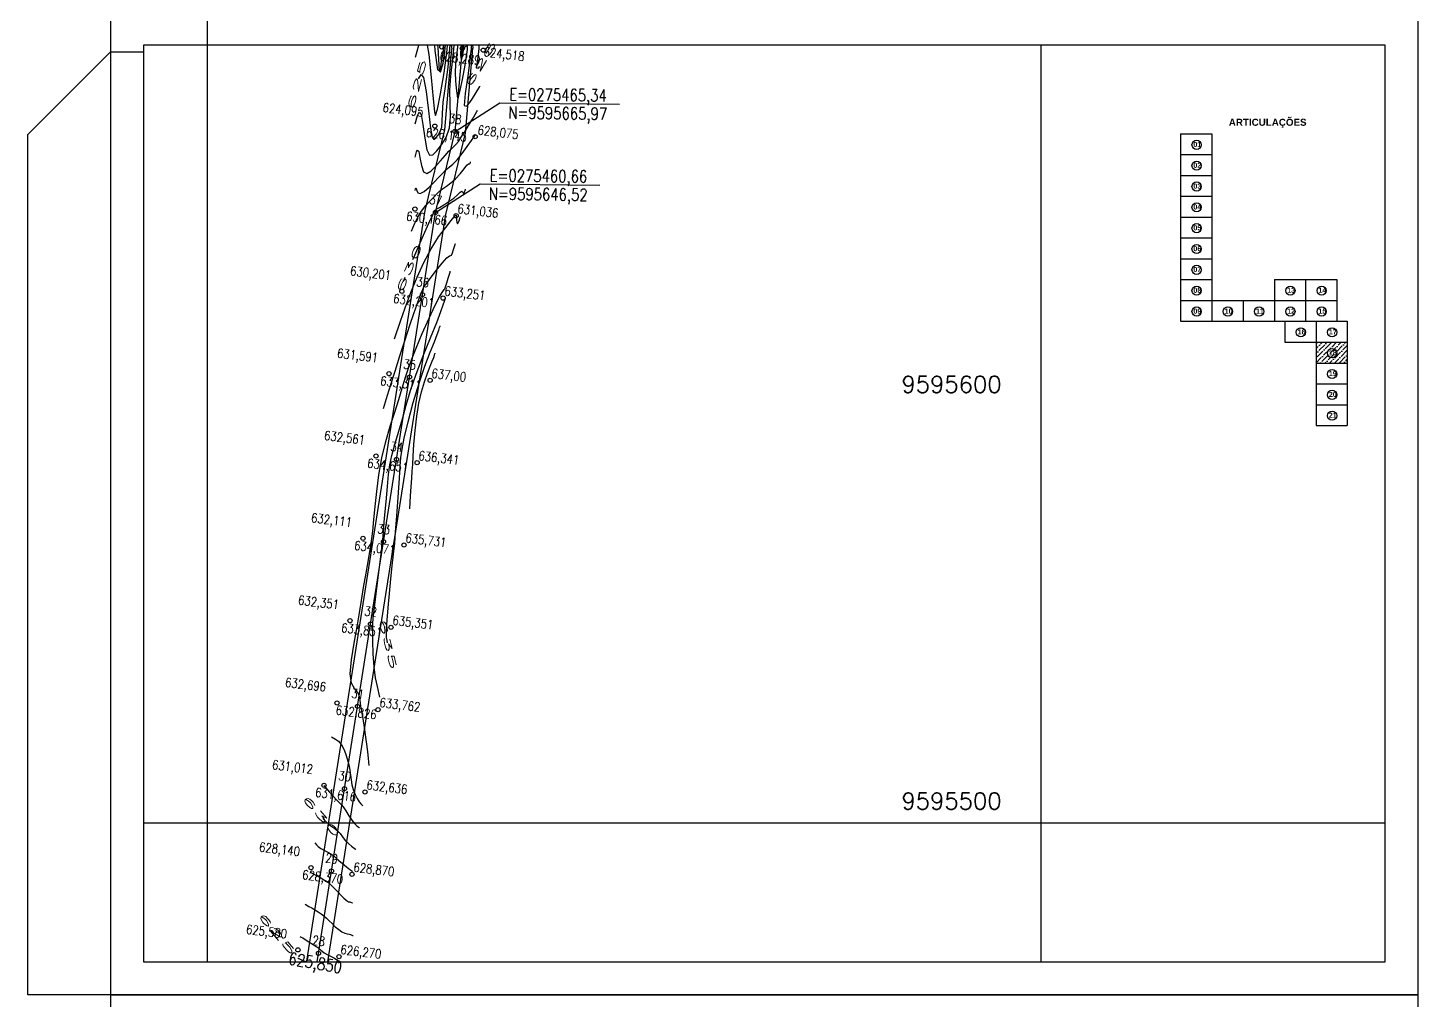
# Model space of a CAD drawing. Header units: millimetres. Extents: x 276147 to 291056, y 9594849 to 9609891.
# Drawn here: x 277966 to 278299.5, y 9606800 to 9607033.4 of the extents above; entities that cross this region are included whole.
import ezdxf
from ezdxf.enums import TextEntityAlignment as Align

# ---------------------------------------------------------------- set-up
doc = ezdxf.new("R2010")
doc.units = ezdxf.units.MM
doc.header["$LTSCALE"] = 10
doc.linetypes.add('CONTINUO', pattern=[0])
for name, color, linetype in [('2000-Top_malha_coord', 2, 'Continuous'), ('500-dim1', 6, 'Continuous'), ('Curvas mestras', 30, 'Continuous'), ('Curvas simples', 9, 'Continuous'), ('Curvas texto', 2, 'Continuous'), ('LINHA02', 8, 'Continuous'), ('TEXTO-PAPEL', 7, 'Continuous'), ('TEXTO02', 3, 'Continuous'), ('Top_malha_coord', 8, 'Continuous')]:
    doc.layers.add(name, color=color, linetype=linetype)
doc.styles.add('r80', font='romans.shx')
doc.styles.add('ROMANS', font='romans.shx', dxfattribs={"width": 0.8, "height": 4})
doc.styles.add('SIMPLEX', font='simplex', dxfattribs={"height": 0.2})
doc.styles.add('T7', font='arial.ttf')

msp = doc.modelspace()

# ---------------------------------------------------------------- hatches: boundary and pattern name
at = {"layer": 'Top_malha_coord'}
h = msp.add_hatch(dxfattribs=at)
h.set_pattern_fill('ANSI36', color=8, scale=0.25)
h.set_pattern_definition([(45, (15662.7059, 10875.3507), (0.420949505675, 1.54348152081), [1.984375, -0.396875, 0, -0.396875])])
h.paths.add_polyline_path([(278282.53, 9606957.91), (278275.03, 9606957.91), (278275.03, 9606952.91), (278282.53, 9606952.91)])
h.paths.add_polyline_path([(278277.76, 9606955.27, -1), (278279.97, 9606955.27, -1)], flags=0)
h.paths.add_polyline_path([(278277.66, 9606954.08), (278280.16, 9606954.08), (278280.16, 9606956.59), (278277.66, 9606956.59)], flags=24)

# ---------------------------------------------------------------- linework, layer by layer
at = {"layer": '500-dim1', "ltscale": 0.1}
for points in [[(277985.81, 9606801.25), (278299.53, 9606801.25), (278299.53, 9607037.14), (277985.81, 9607037.14)], [(277993.75, 9606809.2), (278291.59, 9606809.2), (278291.59, 9607029.2), (277993.75, 9607029.2)], [(277985.81, 9606565.37), (278299.53, 9606565.37), (278299.53, 9606801.25), (277985.81, 9606801.25)]]:
    msp.add_lwpolyline(points, close=True, dxfattribs=at)
msp.add_lwpolyline([(277985.81, 9606801.25), (277965.96, 9606801.25), (277965.96, 9607007.75), (277985.81, 9607027.61), (277993.75, 9607027.61)], dxfattribs=at)
at = {"layer": 'Curvas mestras', "linetype": 'CONTINUO'}
for points in [[(278059.71, 9607021.13, 40), (278060.29, 9607022.17, 40), (278060.91, 9607021.41, 40), (278061.5, 9607018.06, 40), (278062.05, 9607013.4, 40), (278062.53, 9607009.28, 40), (278062.95, 9607007.1, 40), (278063.36, 9607006.57, 40), (278063.82, 9607006.94, 40), (278064.38, 9607007.61, 40), (278064.91, 9607008.47, 40), (278065.28, 9607009.54, 40), (278065.4, 9607010.89, 40), (278065.44, 9607012.78, 40), (278065.64, 9607015.49, 40), (278066.16, 9607019.26, 40), (278066.82, 9607023.94, 40), (278067.32, 9607029.2, 40)], [(278074.29, 9607024.1, 40), (278073.92, 9607023.62, 40), (278073.72, 9607023.68, 40), (278073.79, 9607024.61, 40), (278074.03, 9607026.25, 40), (278074.25, 9607028.37, 40), (278074.26, 9607029.2, 40)], [(278058.37, 9606977.78, 45), (278058.8, 9606978.78, 45), (278060.59, 9606982.9, 45), (278062.15, 9606986.45, 45), (278063.1, 9606988.5, 45), (278063.54, 9606989.34, 45), (278063.71, 9606989.58, 45), (278063.84, 9606989.7, 45), (278064.12, 9606989.89, 45), (278064.71, 9606990.26, 45), (278065.73, 9606990.87, 45), (278066.97, 9606991.64, 45), (278068.15, 9606992.48, 45), (278069.05, 9606993.28, 45), (278069.66, 9606993.89, 45), (278070.05, 9606994.15, 45), (278070.27, 9606994.01, 45), (278070.4, 9606993.68, 45), (278070.49, 9606993.47, 45), (278070.62, 9606993.6, 45), (278070.75, 9606993.95, 45), (278070.87, 9606994.32, 45), (278070.93, 9606994.53, 45), (278070.95, 9606994.6, 45), (278070.96, 9606994.62, 45)], [(278056.1, 9606972.52, 45), (278056.53, 9606973.51, 45)], [(278052.25, 9606885.78, 50), (278052.15, 9606886.33, 50), (278052.05, 9606887.02, 50), (278052, 9606887.89, 50), (278052.02, 9606889.19, 50), (278052.15, 9606891.22, 50), (278052.39, 9606894.16, 50), (278052.71, 9606897.63, 50), (278053.06, 9606901.11, 50), (278053.4, 9606904.22, 50), (278053.71, 9606907, 50), (278053.98, 9606909.66, 50), (278054.21, 9606912.36, 50), (278054.42, 9606915.23, 50), (278054.64, 9606918.39, 50), (278054.88, 9606921.86, 50), (278055.12, 9606925.26, 50), (278055.32, 9606928.15, 50), (278055.48, 9606930.26, 50), (278055.74, 9606932.22, 50), (278056.28, 9606934.87, 50), (278057.2, 9606938.76, 50), (278058.43, 9606943.41, 50), (278059.82, 9606948.1, 50), (278061.22, 9606952.18, 50), (278062.51, 9606955.5, 50), (278063.53, 9606958.02, 50), (278064.2, 9606959.75, 50), (278064.58, 9606960.82, 50), (278064.76, 9606961.42, 50), (278064.85, 9606961.72, 50), (278064.89, 9606961.83, 50), (278064.89, 9606961.85, 50)], [(278036.77, 9606843.6, 45), (278037.43, 9606842.9, 45), (278038.17, 9606842.22, 45), (278038.91, 9606841.68, 45), (278039.61, 9606841.2, 45), (278040.26, 9606840.65, 45), (278040.86, 9606839.96, 45), (278041.44, 9606839.16, 45), (278042.1, 9606838.35, 45), (278042.87, 9606837.59, 45), (278043.62, 9606836.95, 45), (278044.22, 9606836.49, 45), (278044.55, 9606836.24, 45), (278044.67, 9606836.15, 45), (278044.68, 9606836.14, 45)], [(278030.71, 9606810.17, 40), (278031, 9606809.96, 40), (278031.59, 9606809.66, 40), (278032.54, 9606809.27, 40), (278032.76, 9606809.2, 40)]]:
    msp.add_polyline3d(points, dxfattribs=at)
at = {"layer": 'Curvas simples', "linetype": 'CONTINUO'}
for points in [[(278058.91, 9607010.32, 41), (278059.47, 9607012.34, 41), (278059.88, 9607013.09, 41), (278060.33, 9607012.55, 41), (278060.76, 9607010.14, 41), (278061.21, 9607006.85, 41), (278061.72, 9607004.04, 41), (278062.33, 9607002.77, 41), (278063.09, 9607002.86, 41), (278064.06, 9607003.82, 41), (278065.23, 9607005.23, 41), (278066.35, 9607007.04, 41), (278067.12, 9607009.31, 41), (278067.34, 9607012.02, 41), (278067.25, 9607015.08, 41), (278067.2, 9607018.35, 41), (278067.44, 9607021.72, 41), (278067.86, 9607025.26, 41), (278068.21, 9607029.05, 41), (278068.21, 9607029.2, 41)], [(278058.97, 9607026.32, 39), (278059.76, 9607029.2, 39)], [(278061.74, 9607029.2, 39), (278062.17, 9607026.94, 39), (278062.76, 9607021.46, 39), (278063.21, 9607016.31, 39), (278063.49, 9607013.15, 39), (278063.77, 9607012.33, 39), (278064.24, 9607013.82, 39), (278065, 9607017.47, 39), (278065.87, 9607022.52, 39), (278066.55, 9607028.1, 39), (278066.61, 9607029.2, 39)], [(278063.49, 9607029.2, 38), (278063.6, 9607027.87, 38), (278064.28, 9607023.38, 38), (278064.99, 9607022.68, 38), (278065.64, 9607024.86, 38), (278066.1, 9607028.35, 38), (278066.14, 9607029.2, 38)], [(278064.74, 9607023.06, 37), (278064.37, 9607028.66, 37), (278064.35, 9607029.2, 37)], [(278065.68, 9607029.2, 37), (278065.65, 9607028.61, 37), (278065.43, 9607026.86, 37), (278065.16, 9607025.24, 37), (278064.93, 9607024.01, 37), (278064.8, 9607023.34, 37), (278064.75, 9607023.09, 37), (278064.74, 9607023.06, 37), (278064.74, 9607023.06, 37)], [(278069.16, 9607016.44, 42), (278068.8, 9607018.83, 42), (278068.61, 9607020.62, 42), (278068.54, 9607022.61, 42), (278068.66, 9607024.61, 42), (278068.89, 9607026.64, 42), (278069.09, 9607028.77, 42), (278069.1, 9607029.2, 42)], [(278071.38, 9607029.2, 42), (278071.33, 9607028.12, 42), (278070.84, 9607024.36, 42), (278070.19, 9607020.96, 42), (278069.62, 9607018.41, 42), (278069.29, 9607017.02, 42), (278069.17, 9607016.51, 42), (278069.16, 9607016.44, 42), (278069.16, 9607016.44, 42)], [(278069.98, 9607025.73, 43), (278069.9, 9607026.27, 43), (278069.85, 9607026.67, 43), (278069.84, 9607027.12, 43), (278069.87, 9607027.56, 43), (278069.92, 9607028.02, 43), (278069.96, 9607028.5, 43), (278069.98, 9607029.01, 43), (278069.99, 9607029.2, 43)], [(278070.5, 9607029.17, 43), (278070.47, 9607028.35, 43), (278070.36, 9607027.51, 43), (278070.21, 9607026.75, 43), (278070.08, 9607026.17, 43), (278070.01, 9607025.86, 43), (278069.98, 9607025.75, 43), (278069.98, 9607025.73, 43), (278069.98, 9607025.73, 43)], [(278072.35, 9607029.2, 41), (278072.32, 9607028.41, 41), (278071.63, 9607022.42, 41), (278070.89, 9607017.55, 41), (278070.64, 9607014.74, 41), (278071.27, 9607014.55, 41), (278072.41, 9607016.02, 41), (278073.51, 9607017.83, 41), (278074.14, 9607018.89, 41), (278074.37, 9607019.29, 41), (278074.4, 9607019.34, 41)], [(278058.88, 9607002.33, 42), (278059.22, 9607003.56, 42), (278059.47, 9607004.01, 42), (278059.74, 9607003.68, 42), (278060.02, 9607002.23, 42), (278060.38, 9607000.3, 42), (278060.91, 9606998.8, 42), (278061.69, 9606998.42, 42), (278062.67, 9606998.98, 42), (278063.79, 9607000.1, 42), (278064.96, 9607001.4, 42), (278066.07, 9607002.67, 42), (278067, 9607003.71, 42), (278067.67, 9607004.38, 42), (278068.19, 9607004.85, 42), (278068.67, 9607005.35, 42), (278069.26, 9607006.08, 42), (278069.96, 9607007.09, 42), (278070.79, 9607008.37, 42), (278071.72, 9607009.89, 42), (278072.62, 9607011.39, 42), (278073.32, 9607012.58, 42), (278073.7, 9607013.23, 42), (278073.85, 9607013.47, 42), (278073.87, 9607013.51, 42)], [(278058.85, 9606994.33, 43), (278058.97, 9606994.77, 43), (278059.06, 9606994.94, 43), (278059.16, 9606994.82, 43), (278059.28, 9606994.31, 43), (278059.54, 9606993.75, 43), (278060.1, 9606993.57, 43), (278061.05, 9606994.07, 43), (278062.23, 9606995.07, 43), (278063.43, 9606996.27, 43), (278064.49, 9606997.41, 43), (278065.41, 9606998.4, 43), (278066.24, 9606999.23, 43), (278067.04, 9606999.9, 43), (278067.91, 9607000.63, 43), (278068.93, 9607001.68, 43), (278070.15, 9607003.19, 43), (278071.38, 9607004.86, 43), (278072.38, 9607006.27, 43), (278072.96, 9607007.11, 43), (278073.22, 9607007.48, 43), (278073.29, 9607007.6, 43), (278073.32, 9607007.65, 43), (278073.33, 9607007.67, 43), (278073.33, 9607007.67, 43)], [(278058, 9606984.56, 44), (278058.84, 9606986.49, 44), (278059.54, 9606987.89, 44), (278060.41, 9606989.35, 44), (278061.43, 9606990.67, 44), (278062.46, 9606991.8, 44), (278063.38, 9606992.74, 44), (278064.11, 9606993.5, 44), (278064.75, 9606994.14, 44), (278065.48, 9606994.74, 44), (278066.39, 9606995.38, 44), (278067.44, 9606996.15, 44), (278068.56, 9606997.12, 44), (278069.66, 9606998.31, 44), (278070.61, 9606999.5, 44), (278071.32, 9607000.37, 44), (278071.72, 9607000.7, 44), (278071.88, 9607000.7, 44), (278071.95, 9607000.62, 44), (278072.01, 9607000.68, 44), (278072.07, 9607000.85, 44), (278072.13, 9607001.03, 44), (278072.16, 9607001.13, 44), (278072.17, 9607001.16, 44), (278072.17, 9607001.17, 44)], [(278053.92, 9606958.74, 46), (278055.37, 9606962.97, 46), (278056.51, 9606966.17, 46), (278057.86, 9606969.8, 46), (278059.35, 9606973.49, 46), (278060.96, 9606977.04, 46), (278062.69, 9606980.31, 46), (278064.52, 9606983.16, 46), (278066.22, 9606985.46, 46), (278067.53, 9606987.08, 46), (278068.28, 9606987.97, 46), (278068.59, 9606988.31, 46), (278068.68, 9606988.39, 46), (278068.72, 9606988.4, 46), (278068.75, 9606988.29, 46), (278068.78, 9606987.94, 46), (278068.83, 9606987.31, 46), (278068.91, 9606986.66, 46), (278069.04, 9606986.32, 46), (278069.23, 9606986.52, 46), (278069.44, 9606987.06, 46), (278069.61, 9606987.61, 46), (278069.7, 9606987.93, 46), (278069.74, 9606988.05, 46), (278069.74, 9606988.06, 46)], [(278051.28, 9606942.01, 47), (278052.24, 9606945.16, 47), (278053.04, 9606947.72, 47), (278054.06, 9606950.94, 47), (278055.25, 9606954.65, 47), (278056.5, 9606958.46, 47), (278057.65, 9606961.95, 47), (278058.6, 9606964.81, 47), (278059.35, 9606967.01, 47), (278059.93, 9606968.63, 47), (278060.36, 9606969.78, 47), (278060.7, 9606970.57, 47), (278061, 9606971.15, 47), (278061.36, 9606971.69, 47), (278061.89, 9606972.41, 47), (278062.74, 9606973.53, 47), (278063.99, 9606975.16, 47), (278065.35, 9606976.89, 47), (278066.48, 9606978.17, 47), (278067.13, 9606978.65, 47), (278067.43, 9606978.67, 47), (278067.61, 9606978.76, 47), (278067.85, 9606979.32, 47), (278068.12, 9606980.14, 47), (278068.35, 9606980.9, 47), (278068.48, 9606981.33, 47), (278068.52, 9606981.49, 47), (278068.53, 9606981.51, 47)], [(278047.88, 9606856.35, 48), (278047.59, 9606858.9, 48), (278047.35, 9606860.85, 48), (278047.06, 9606863.11, 48), (278046.73, 9606865.45, 48), (278046.39, 9606867.62, 48), (278046.1, 9606869.38, 48), (278045.89, 9606870.57, 48), (278045.75, 9606871.33, 48), (278045.66, 9606871.93, 48), (278045.59, 9606872.54, 48), (278045.43, 9606873.21, 48), (278045.03, 9606873.94, 48), (278044.34, 9606874.78, 48), (278043.65, 9606876.09, 48), (278043.32, 9606878.31, 48), (278043.59, 9606881.67, 48), (278044.26, 9606885.66, 48), (278045, 9606889.58, 48), (278045.57, 9606892.92, 48), (278046.03, 9606895.92, 48), (278046.51, 9606899.02, 48), (278047.11, 9606902.51, 48), (278047.74, 9606906.16, 48), (278048.3, 9606909.59, 48), (278048.71, 9606912.58, 48), (278049.01, 9606915.39, 48), (278049.3, 9606918.46, 48), (278049.67, 9606922.07, 48), (278050.19, 9606926.05, 48), (278050.9, 9606930.14, 48), (278051.85, 9606934.07, 48), (278052.92, 9606937.76, 48), (278053.99, 9606941.14, 48), (278054.94, 9606944.17, 48), (278055.78, 9606946.87, 48), (278056.52, 9606949.25, 48), (278057.22, 9606951.4, 48), (278058.02, 9606953.67, 48), (278059.11, 9606956.45, 48), (278060.59, 9606959.95, 48), (278062.21, 9606963.63, 48), (278063.66, 9606966.76, 48), (278064.69, 9606968.78, 48), (278065.33, 9606969.86, 48), (278065.69, 9606970.33, 48), (278065.88, 9606970.52, 48), (278066.01, 9606970.72, 48), (278066.18, 9606971.2, 48), (278066.47, 9606972.12, 48), (278066.81, 9606973.23, 48), (278067.09, 9606974.19, 48), (278067.25, 9606974.73, 48), (278067.31, 9606974.93, 48), (278067.32, 9606974.95, 48)], [(278050.45, 9606872.68, 49), (278049.83, 9606875.25, 49), (278049.41, 9606877.36, 49), (278049.05, 9606880.03, 49), (278048.83, 9606883.1, 49), (278048.73, 9606886.14, 49), (278048.71, 9606888.65, 49), (278048.73, 9606890.33, 49), (278048.83, 9606891.7, 49), (278049.03, 9606893.49, 49), (278049.36, 9606896.21, 49), (278049.76, 9606899.45, 49), (278050.15, 9606902.61, 49), (278050.47, 9606905.18, 49), (278050.7, 9606907.11, 49), (278050.87, 9606908.45, 49), (278050.99, 9606909.37, 49), (278051.11, 9606910.45, 49), (278051.29, 9606912.4, 49), (278051.57, 9606915.65, 49), (278051.91, 9606919.58, 49), (278052.23, 9606923.3, 49), (278052.5, 9606926.17, 49), (278052.82, 9606928.48, 49), (278053.29, 9606930.74, 49), (278054.01, 9606933.36, 49), (278054.9, 9606936.33, 49), (278055.84, 9606939.49, 49), (278056.77, 9606942.78, 49), (278057.8, 9606946.31, 49), (278059.12, 9606950.25, 49), (278060.79, 9606954.63, 49), (278062.55, 9606958.97, 49), (278064.07, 9606962.66, 49), (278065.07, 9606965.25, 49), (278065.63, 9606966.86, 49), (278065.91, 9606967.76, 49), (278066.05, 9606968.21, 49), (278066.1, 9606968.38, 49), (278066.1, 9606968.4, 49)], [(278057.6, 9606917.94, 51), (278057.8, 9606921.05, 51), (278057.95, 9606923.2, 51), (278058.08, 9606925.27, 51), (278058.19, 9606926.94, 51), (278058.3, 9606928.53, 51), (278058.43, 9606930.57, 51), (278058.61, 9606933.39, 51), (278058.88, 9606936.72, 51), (278059.27, 9606940.13, 51), (278059.8, 9606943.25, 51), (278060.44, 9606946.02, 51), (278061.14, 9606948.42, 51), (278061.84, 9606950.46, 51), (278062.49, 9606952.12, 51), (278063, 9606953.38, 51), (278063.33, 9606954.24, 51), (278063.52, 9606954.78, 51), (278063.62, 9606955.08, 51), (278063.66, 9606955.23, 51), (278063.68, 9606955.29, 51), (278063.68, 9606955.29, 51)], [(278062.47, 9606948.74, 52), (278062.47, 9606948.74, 52), (278062.47, 9606948.74, 52), (278062.47, 9606948.74, 52), (278062.47, 9606948.74, 52), (278062.47, 9606948.74, 52), (278062.47, 9606948.74, 52), (278062.47, 9606948.74, 52), (278062.47, 9606948.74, 52), (278062.47, 9606948.74, 52), (278062.47, 9606948.74, 52), (278062.47, 9606948.74, 52), (278062.47, 9606948.74, 52), (278062.47, 9606948.74, 52), (278062.47, 9606948.74, 52), (278062.47, 9606948.74, 52)], [(278038.83, 9606863.16, 47), (278039.8, 9606862.65, 47), (278040.5, 9606862.13, 47), (278041.21, 9606861.29, 47), (278041.84, 9606860.11, 47), (278042.35, 9606858.73, 47), (278042.74, 9606857.36, 47), (278043.02, 9606856.17, 47), (278043.21, 9606855.09, 47), (278043.37, 9606854.02, 47), (278043.52, 9606852.89, 47), (278043.72, 9606851.71, 47), (278044.03, 9606850.52, 47), (278044.48, 9606849.39, 47), (278044.99, 9606848.39, 47), (278045.47, 9606847.61, 47), (278045.83, 9606847.11, 47), (278046.07, 9606846.84, 47), (278046.23, 9606846.71, 47), (278046.31, 9606846.65, 47), (278046.34, 9606846.63, 47), (278046.34, 9606846.63, 47)], [(278036.98, 9606851.48, 46), (278038.31, 9606849.95, 46), (278039.22, 9606848.92, 46), (278040.06, 9606848.02, 46), (278040.66, 9606847.43, 46), (278041.12, 9606846.97, 46), (278041.61, 9606846.36, 46), (278042.23, 9606845.4, 46), (278042.94, 9606844.26, 46), (278043.66, 9606843.2, 46), (278044.31, 9606842.41, 46), (278044.84, 9606841.9, 46), (278045.22, 9606841.6, 46), (278045.43, 9606841.45, 46), (278045.5, 9606841.39, 46), (278045.51, 9606841.38, 46)], [(278034.81, 9606837.73, 44), (278035.23, 9606837.25, 44), (278035.65, 9606836.88, 44), (278036.28, 9606836.43, 44), (278037.16, 9606835.93, 44), (278038.1, 9606835.42, 44), (278038.92, 9606834.95, 44), (278039.49, 9606834.52, 44), (278039.95, 9606834.06, 44), (278040.55, 9606833.49, 44), (278041.42, 9606832.76, 44), (278042.4, 9606832, 44), (278043.21, 9606831.38, 44), (278043.66, 9606831.03, 44), (278043.83, 9606830.91, 44), (278043.85, 9606830.89, 44)], [(278033.71, 9606830.73, 43), (278035.23, 9606829.89, 43), (278036.25, 9606829.32, 43), (278037.17, 9606828.8, 43), (278037.79, 9606828.44, 43), (278038.25, 9606828.1, 43), (278038.76, 9606827.61, 43), (278039.49, 9606826.86, 43), (278040.33, 9606825.96, 43), (278041.13, 9606825.12, 43), (278041.76, 9606824.48, 43), (278042.24, 9606824.05, 43), (278042.62, 9606823.78, 43), (278042.93, 9606823.63, 43), (278043.19, 9606823.56, 43), (278043.41, 9606823.52, 43), (278043.58, 9606823.47, 43), (278043.72, 9606823.43, 43), (278043.81, 9606823.39, 43), (278043.86, 9606823.37, 43), (278043.88, 9606823.36, 43), (278043.88, 9606823.36, 43)], [(278032.49, 9606823.01, 42), (278033.39, 9606822.51, 42), (278034.08, 9606822.13, 42), (278034.84, 9606821.68, 42), (278035.6, 9606821.22, 42), (278036.33, 9606820.73, 42), (278037.01, 9606820.21, 42), (278037.64, 9606819.65, 42), (278038.26, 9606819.04, 42), (278038.94, 9606818.36, 42), (278039.72, 9606817.63, 42), (278040.54, 9606816.94, 42), (278041.32, 9606816.39, 42), (278041.99, 9606816.07, 42), (278042.55, 9606815.91, 42), (278043.02, 9606815.82, 42), (278043.4, 9606815.73, 42), (278043.69, 9606815.63, 42), (278043.88, 9606815.55, 42), (278043.99, 9606815.51, 42), (278044.02, 9606815.49, 42), (278044.03, 9606815.49, 42)], [(278031.27, 9606815.3, 41), (278031.56, 9606815.14, 41), (278031.9, 9606814.93, 41), (278032.5, 9606814.56, 41), (278033.41, 9606813.99, 41), (278034.41, 9606813.35, 41), (278035.26, 9606812.8, 41), (278035.77, 9606812.46, 41), (278036.05, 9606812.24, 41), (278036.28, 9606812.03, 41), (278036.61, 9606811.74, 41), (278037.09, 9606811.37, 41), (278037.74, 9606810.97, 41), (278038.54, 9606810.56, 41), (278039.36, 9606810.15, 41), (278040.02, 9606809.72, 41), (278040.43, 9606809.29, 41), (278040.69, 9606808.89, 41)]]:
    msp.add_polyline3d(points, dxfattribs=at)
at = {"layer": 'LINHA02'}
for p, q in [((278070.21, 9607028.42, -585), (278071.43, 9607029.2, -585)), ((278068.45, 9607008.5, -585), (278079.19, 9607015.36, -585)), ((278079.19, 9607015.36, -585), (278107.9, 9607015, -585)), ((278079.19, 9607015.36, -585), (278107.9, 9607015, -585)), ((278063.77, 9606989.05, -585), (278074.51, 9606995.91, -585)), ((278074.51, 9606995.91, -585), (278103.22, 9606995.56, -585)), ((278074.51, 9606995.91, -585), (278103.22, 9606995.56, -585))]:
    msp.add_line(p, q, dxfattribs=at)
at = {"layer": 'TEXTO-PAPEL', "color": 7, "linetype": 'Continuous'}
for p, q in [((278068.45, 9607008.5, -585), (278070.21, 9607028.42, -585)), ((278070.09, 9607029.2, -585), (278070.21, 9607028.42, -585)), ((278063.77, 9606989.05, -585), (278068.45, 9607008.5, -585))]:
    msp.add_line(p, q, dxfattribs=at)
at = {"layer": 'TEXTO-PAPEL', "color": 4, "linetype": 'Continuous'}
msp.add_line((278035.37, 9606809.2, -585), (278063.77, 9606989.05, -585), dxfattribs=at)
at = {"layer": 'TEXTO-PAPEL', "color": 7, "linetype": 'Continuous'}
for centre in [(278070.21, 9607028.42, -585), (278075.2, 9607027.99, -585), (278063.61, 9607009.76, -585), (278068.45, 9607008.5, -585), (278073.29, 9607007.23, -585), (278058.83, 9606989.85, -585), (278063.77, 9606989.05, -585), (278068.71, 9606988.25, -585), (278055.71, 9606970.1, -585), (278060.65, 9606969.3, -585), (278065.59, 9606968.49, -585), (278052.6, 9606950.34, -585), (278057.53, 9606949.54, -585), (278062.47, 9606948.74, -585), (278049.48, 9606930.59, -585), (278054.41, 9606929.79, -585), (278059.35, 9606928.98, -585), (278046.36, 9606910.83, -585), (278051.29, 9606910.03, -585), (278056.23, 9606909.23, -585), (278043.24, 9606891.08, -585), (278048.17, 9606890.28, -585), (278053.11, 9606889.47, -585), (278040.12, 9606871.32, -585), (278045.05, 9606870.52, -585), (278049.99, 9606869.72, -585), (278037, 9606851.57, -585), (278041.93, 9606850.77, -585), (278046.87, 9606849.96, -585), (278033.88, 9606831.81, -585), (278038.81, 9606831.01, -585), (278043.75, 9606830.21, -585), (278030.76, 9606812.06, -585), (278035.69, 9606811.25, -585), (278040.63, 9606810.45, -585)]:
    msp.add_circle(centre, 0.5, dxfattribs=at)
msp.add_arc((278065.23, 9607028.84, -585), 0.5, 134.6913, 45.3087, dxfattribs=at)
at = {"layer": 'Top_malha_coord'}
for p, q in [((278009.1, 9606809.2, -585), (278009.1, 9607265.08, -585)), ((278209.1, 9606809.2, -585), (278209.1, 9607029.2, -585)), ((277993.75, 9606842.53, -585), (278291.59, 9606842.53, -585))]:
    msp.add_line(p, q, dxfattribs=at)
at = {"layer": 'Top_malha_coord', "color": 6}
for p, q in [((278065.98, 9607008.9, -585), (278067.7, 9607028.33, -585)), ((278067.56, 9607029.2, -585), (278067.7, 9607028.33, -585)), ((278070.93, 9607008.09, -585), (278072.73, 9607028.5, -585)), ((278072.62, 9607029.2, -585), (278072.73, 9607028.5, -585)), ((278061.32, 9606989.54, -585), (278065.98, 9607008.9, -585)), ((278066.22, 9606988.56, -585), (278070.93, 9607008.09, -585)), ((278032.87, 9606809.39, -585), (278061.32, 9606989.54, -585)), ((278037.9, 9606809.2, -585), (278066.22, 9606988.56, -585))]:
    msp.add_line(p, q, dxfattribs=at)
at = {"layer": 'Top_malha_coord', "color": 7}
for p, q in [((278242.53, 9607007.91), (278242.53, 9606962.91)), ((278242.53, 9607007.91), (278250.03, 9607007.91)), ((278250.03, 9607007.91), (278250.03, 9606962.91)), ((278242.53, 9607002.91), (278250.03, 9607002.91)), ((278242.53, 9606997.91), (278250.03, 9606997.91)), ((278242.53, 9606992.91), (278250.03, 9606992.91)), ((278242.53, 9606987.91), (278250.03, 9606987.91)), ((278242.53, 9606982.91), (278250.03, 9606982.91)), ((278242.53, 9606977.91), (278250.03, 9606977.91)), ((278242.53, 9606972.91), (278250.03, 9606972.91)), ((278265.03, 9606972.91), (278265.03, 9606962.91)), ((278265.03, 9606972.91), (278280.03, 9606972.91)), ((278272.53, 9606972.91), (278272.53, 9606962.91)), ((278280.03, 9606972.91), (278280.03, 9606962.91)), ((278242.53, 9606967.91), (278280.03, 9606967.91)), ((278257.53, 9606967.91), (278257.53, 9606962.91)), ((278242.53, 9606962.91), (278282.53, 9606962.91)), ((278267.53, 9606962.91), (278267.53, 9606957.91)), ((278275.03, 9606962.91), (278275.03, 9606937.91)), ((278282.53, 9606962.91), (278282.53, 9606937.91)), ((278267.53, 9606957.91), (278282.53, 9606957.91)), ((278275.03, 9606952.91), (278282.53, 9606952.91)), ((278275.03, 9606947.91), (278282.53, 9606947.91)), ((278275.03, 9606942.91), (278282.53, 9606942.91)), ((278275.03, 9606937.91), (278282.53, 9606937.91))]:
    msp.add_line(p, q, dxfattribs=at)
for centre in [(278246.37, 9607005.27), (278246.37, 9607000.27), (278246.37, 9606995.27), (278246.37, 9606990.27), (278246.37, 9606985.27), (278246.37, 9606980.27), (278246.37, 9606975.27), (278246.37, 9606970.27), (278268.87, 9606970.27), (278276.37, 9606970.27), (278246.37, 9606965.27), (278253.87, 9606965.27), (278261.37, 9606965.27), (278268.87, 9606965.27), (278276.37, 9606965.27), (278271.37, 9606960.27), (278278.87, 9606960.27), (278278.87, 9606955.27), (278278.87, 9606950.27), (278278.87, 9606945.27), (278278.87, 9606940.27)]:
    msp.add_circle(centre, 1.11, dxfattribs=at)

# ---------------------------------------------------------------- texts
at = {"style": 'ROMANS', "width": 0.8}
for s, height, p in [('E=0275465,34', 2.9046, (278081.49, 9607018.86, -585)), ('N=9595665,97', 2.9046, (278081.28, 9607014.46, -585)), ('E=02754', 2.905, (278076.8, 9606999.42, -585)), ('E=0275460,66', 2.9046, (278076.8, 9606999.42, -585)), ('N=9595646,52', 2.9046, (278076.59, 9606995.01, -585))]:
    msp.add_text(s, height=height, rotation=359.2617, dxfattribs=at).set_placement(p, align=Align.TOP_LEFT)
at = {"layer": '2000-Top_malha_coord', "style": 'r80'}
for s, p in [('9595600', (278175.57, 9606944.59, -585)), ('9595500', (278175.57, 9606844.59, -585))]:
    msp.add_text(s, height=4, dxfattribs=at).set_placement(p, align=Align.BOTTOM_LEFT)
at = {"layer": 'Curvas texto', "style": 'SIMPLEX', "width": 3.299405}
for s, rotation, p, p2 in [('625', 59.0803, (278071.99, 9607018.8, 40), (278078.53, 9607029.71, 40)), ('625', 74.6243, (278058.36, 9607013.39, 40), (278061.74, 9607025.66, 40)), ('630', 66.6686, (278055.62, 9606969.51, 45), (278060.66, 9606981.19, 45)), ('635', 283.6551, (278050.1, 9606891.45, 50), (278053.11, 9606879.08, 50)), ('630', 311.0713, (278031.59, 9606848.41, 45), (278039.95, 9606838.81, 45)), ('625', 310.7154, (278020.98, 9606820.24, 665), (278029.28, 9606810.6, 665))]:
    msp.add_text(s, height=1.5, rotation=rotation, dxfattribs=at).set_placement(p, p2, align=Align.FIT)
at = {"layer": 'TEXTO02', "style": 'ROMANS', "width": 0.8}
for s, height, rotation, p in [('624,518', 2.207, 353.1597, (278075.47, 9607028.74, -585)), ('628,289', 2.207, 353.1597, (278064.91, 9607027.75, -585)), ('624,095', 2.207, 353.1597, (278051.25, 9607015.38, -585)), ('38', 2.207, 353.1597, (278067.14, 9607012.75, -585)), ('626,145', 2.207, 353.1597, (278061.64, 9607009.38, -585)), ('628,075', 2.207, 353.1597, (278074.04, 9607009.98, -585)), ('37', 2.207, 353.1597, (278062.46, 9606993.31, -585)), ('630,166', 2.207, 353.1597, (278056.91, 9606989.29, -585)), ('631,036', 2.207, 353.1597, (278069.21, 9606991.1, -585)), ('630,201', 2.207, 353.1597, (278043.45, 9606976.18, -585)), ('36', 2.207, 353.1597, (278059.34, 9606973.56, -585)), ('632,201', 2.207, 353.1597, (278053.79, 9606969.53, -585)), ('633,251', 2.207, 353.1597, (278066.09, 9606971.34, -585)), ('631,591', 2.207, 353.1597, (278040.33, 9606956.42, -585)), ('35', 2.207, 353.1597, (278056.22, 9606953.8, -585)), ('637,00', 2.207, 353.1597, (278062.97, 9606951.59, -585)), ('633,311', 2.207, 353.1597, (278050.67, 9606949.78, -585)), ('632,561', 2.207, 353.1597, (278037.21, 9606936.67, -585)), ('34', 2.207, 353.1597, (278053.1, 9606934.05, -585)), ('636,341', 2.207, 353.1597, (278059.85, 9606931.83, -585)), ('634,651', 2.207, 353.1597, (278047.55, 9606930.02, -585)), ('632,111', 2.207, 353.1597, (278034.09, 9606916.91, -585)), ('33', 2.207, 353.1597, (278049.98, 9606914.29, -585)), ('635,731', 2.207, 353.1597, (278056.73, 9606912.08, -585)), ('634,071', 2.207, 353.1597, (278044.43, 9606910.27, -585)), ('632,351', 2.207, 353.1597, (278030.97, 9606897.16, -585)), ('32', 2.207, 353.1597, (278046.86, 9606894.53, -585)), ('635,351', 2.207, 353.1597, (278053.61, 9606892.32, -585)), ('633,851', 2.207, 353.1597, (278041.31, 9606890.51, -585)), ('632,696', 2.207, 353.1597, (278027.85, 9606877.4, -585)), ('31', 2.207, 353.1597, (278043.74, 9606874.78, -585)), ('633,762', 2.207, 353.1597, (278050.49, 9606872.57, -585)), ('632,826', 2.207, 353.1597, (278039.99, 9606870.76, -585)), ('631,012', 2.207, 353.1597, (278024.73, 9606857.65, -585)), ('30', 2.207, 353.1597, (278040.62, 9606855.02, -585)), ('632,636', 2.207, 353.1597, (278047.37, 9606852.81, -585)), ('631,616', 2.207, 353.1597, (278035.07, 9606851, -585)), ('628,140', 2.207, 353.1597, (278021.61, 9606837.89, -585)), ('29', 2.207, 353.1597, (278037.5, 9606835.27, -585)), ('628,870', 2.207, 353.1597, (278044.25, 9606833.06, -585)), ('628,370', 2.207, 353.1597, (278031.95, 9606831.25, -585)), ('625,580', 2.207, 353.1597, (278018.49, 9606818.14, -585)), ('28', 2.207, 353.1597, (278034.38, 9606815.51, -585)), ('626,270', 2.207, 353.1597, (278041.13, 9606813.3, -585)), ('625,850', 2.905, 349.9239, (278028.83, 9606811.49, -585))]:
    msp.add_text(s, height=height, rotation=rotation, dxfattribs=at).set_placement(p, align=Align.TOP_LEFT)
at = {"layer": 'Top_malha_coord', "color": 7, "attachment_point": 1, "style": 'T7'}
for s, insert, char_height in [('{\\fArial|b1|i0|c0|p34;ARTICULAÇÕES}', (278254.09, 9607011.52), 1.6821), ('{\\fArial|b1|i0|c0|p34;01}', (278245.6, 9607005.97), 1.2169), ('{\\fArial|b1|i0|c0|p34;02}', (278245.6, 9607000.97), 1.2169), ('{\\fArial|b1|i0|c0|p34;03}', (278245.6, 9606995.97), 1.2169), ('{\\fArial|b1|i0|c0|p34;04}', (278245.6, 9606990.97), 1.2169), ('{\\fArial|b1|i0|c0|p34;05}', (278245.6, 9606985.97), 1.2169), ('{\\fArial|b1|i0|c0|p34;06}', (278245.6, 9606980.97), 1.2169), ('{\\fArial|b1|i0|c0|p34;07}', (278245.6, 9606975.97), 1.2169), ('{\\fArial|b1|i0|c0|p34;08}', (278245.6, 9606970.97), 1.2169), ('{\\fArial|b1|i0|c0|p34;13}', (278268.1, 9606970.97), 1.2169), ('{\\fArial|b1|i0|c0|p34;14}', (278275.6, 9606970.97), 1.2169), ('{\\fArial|b1|i0|c0|p34;09}', (278245.6, 9606965.97), 1.2169), ('{\\fArial|b1|i0|c0|p34;10}', (278253.1, 9606965.97), 1.2169), ('{\\fArial|b1|i0|c0|p34;11}', (278260.6, 9606965.97), 1.2169), ('{\\fArial|b1|i0|c0|p34;12}', (278268.1, 9606965.97), 1.2169), ('{\\fArial|b1|i0|c0|p34;15}', (278275.6, 9606965.97), 1.2169), ('{\\fArial|b1|i0|c0|p34;16}', (278270.6, 9606960.97), 1.2169), ('{\\fArial|b1|i0|c0|p34;17}', (278278.1, 9606960.97), 1.2169), ('{\\fArial|b1|i0|c0|p34;18}', (278278.1, 9606955.97), 1.2169), ('{\\fArial|b1|i0|c0|p34;19}', (278278.1, 9606950.97), 1.2169), ('{\\fArial|b1|i0|c0|p34;20}', (278278.1, 9606945.97), 1.2169), ('{\\fArial|b1|i0|c0|p34;21}', (278278.1, 9606940.97), 1.2169)]:
    msp.add_mtext_dynamic_manual_height_columns(s, width=9.0598, gutter_width=12.5, heights=[0], dxfattribs=dict(at, insert=insert, char_height=char_height))

doc.saveas('drawing.dxf')
